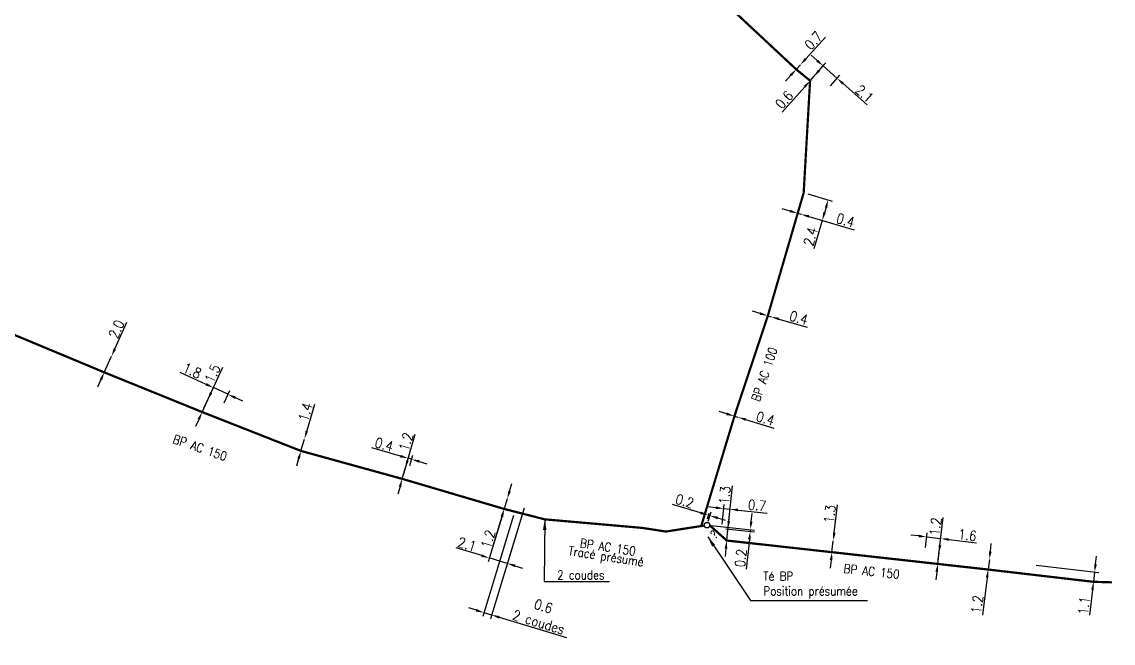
# Model space of a CAD drawing. Header units: millimetres. Extents: x 185000 to 186000, y 127990 to 129010.
# Drawn here: x 185877.5 to 186000.1, y 128743.2 to 128813.1 of the extents above; entities that cross this region are included whole.
import ezdxf
from ezdxf.enums import TextEntityAlignment as Align

# ---------------------------------------------------------------- set-up
doc = ezdxf.new("R2010")
doc.units = ezdxf.units.MM
doc.header["$PDMODE"] = 34
doc.linetypes.add('L_25_AP', pattern=[2000, 1000, 1000])
doc.layers.get('0').update_dxf_attribs({"linetype": 'CONTINUOUS'})
doc.layers.get('DEFPOINTS').update_dxf_attribs({"linetype": 'CONTINUOUS'})
doc.layers.add('L_150', color=1, linetype='CONTINUOUS')
doc.layers.add('L_930', color=7, linetype='CONTINUOUS')
doc.styles.add('G_ROMANS', font='ROMANS.SHX', dxfattribs={"width": 0.75})
doc.styles.get("Standard").update_dxf_attribs({"font": 'romans.shx', "width": 0.85})
doc.dimstyles.get("Standard").update_dxf_attribs({"dimtxt": 1.5, "dimasz": 1.2, "dimexe": 0.625, "dimexo": 0.625, "dimgap": 0.25, "dimtad": 1, "dimdec": 1, "dimzin": 0, "dimdsep": 46, "dimtxsty": 'Standard', "dimcen": -0.5, "dimadec": 0, "dimazin": 0, "dimtfac": 1, "dimtdec": 1, "dimtmove": 0, "dimatfit": 3, "dimfxl": 0, "dimtolj": 1, "dimtzin": 0, "dimarcsym": 0})

# ---------------------------------------------------------------- blocks, each defined once
blk = doc.blocks.new('*D709')
at = {"layer": 'DEFPOINTS', "color": 0, "linetype": 'Continuous', "transparency": 16777216}
for p in [(185887.55, 128775.49), (185887.55, 128775.49), (185886.73, 128773.67)]:
    blk.add_point(p, dxfattribs=at)
at = {"layer": 'L_150', "color": 0, "linetype": 'Continuous', "lineweight": -2, "transparency": 16777216}
for p, q in [((185887.92, 128776.31), (185889.27, 128779.3)), ((185886.73, 128773.67), (185887.55, 128775.49)), ((185886.36, 128772.85), (185885.99, 128772.02))]:
    blk.add_line(p, q, dxfattribs=at)
at = {"layer": 'L_150', "color": 0, "linetype": 'Continuous', "transparency": 16777216}
for points in [[(185887.78, 128776.37), (185888.06, 128776.25), (185887.55, 128775.49)], [(185886.22, 128772.91), (185886.5, 128772.78), (185886.73, 128773.67)]]:
    blk.add_solid(points, dxfattribs=at)
at = {"layer": 'L_150', "color": 0, "linetype": 'Continuous', "transparency": 16777216, "insert": (185888.1, 128778.52), "char_height": 1.125, "attachment_point": 5, "rotation": 65.7462}
blk.add_mtext('\\A1;2.0', dxfattribs=at)
blk = doc.blocks.new('*D710')
at = {"layer": 'DEFPOINTS', "color": 0, "linetype": 'Continuous', "transparency": 16777216}
for p in [(185900.63, 128771.2), (185900, 128769.82), (185897.73, 128769.21)]:
    blk.add_point(p, dxfattribs=at)
at = {"layer": 'L_150', "color": 0, "linetype": 'Continuous', "lineweight": -2, "transparency": 16777216}
for p, q in [((185898.18, 128772.32), (185895.27, 128773.65)), ((185897.93, 128769.63), (185899.19, 128772.38)), ((185900.63, 128771.2), (185899, 128771.95)), ((185900.19, 128770.25), (185900.83, 128771.63)), ((185901.45, 128770.83), (185902.27, 128770.46))]:
    blk.add_line(p, q, dxfattribs=at)
at = {"layer": 'L_150', "color": 0, "linetype": 'Continuous', "transparency": 16777216}
for points in [[(185898.24, 128772.46), (185898.12, 128772.19), (185899, 128771.95)], [(185901.52, 128770.97), (185901.39, 128770.69), (185900.63, 128771.2)]]:
    blk.add_solid(points, dxfattribs=at)
at = {"layer": 'L_150', "color": 0, "linetype": 'Continuous', "transparency": 16777216, "insert": (185896.61, 128773.87), "char_height": 1.125, "attachment_point": 5, "rotation": 335.4833}
blk.add_mtext('\\A1;1.8', dxfattribs=at)
blk = doc.blocks.new('*D711')
at = {"layer": 'DEFPOINTS', "color": 0, "linetype": 'Continuous', "transparency": 16777216}
for p in [(185898.36, 128770.57), (185898.36, 128770.57), (185897.73, 128769.21)]:
    blk.add_point(p, dxfattribs=at)
at = {"layer": 'L_150', "color": 0, "linetype": 'Continuous', "lineweight": -2, "transparency": 16777216}
for p, q in [((185898.74, 128771.39), (185900.05, 128774.24)), ((185897.73, 128769.21), (185898.36, 128770.57)), ((185897.35, 128768.39), (185896.98, 128767.57))]:
    blk.add_line(p, q, dxfattribs=at)
at = {"layer": 'L_150', "color": 0, "linetype": 'Continuous', "transparency": 16777216}
for points in [[(185898.6, 128771.45), (185898.87, 128771.32), (185898.36, 128770.57)], [(185897.22, 128768.45), (185897.49, 128768.33), (185897.73, 128769.21)]]:
    blk.add_solid(points, dxfattribs=at)
at = {"layer": 'L_150', "color": 0, "linetype": 'Continuous', "transparency": 16777216, "insert": (185898.9, 128773.53), "char_height": 1.125, "attachment_point": 5, "rotation": 65.2442}
blk.add_mtext('\\A1;1.5', dxfattribs=at)
blk = doc.blocks.new('*D712')
at = {"layer": 'DEFPOINTS', "color": 0, "linetype": 'Continuous', "transparency": 16777216}
for p in [(185909.23, 128766.18), (185909.23, 128766.18), (185908.84, 128764.84)]:
    blk.add_point(p, dxfattribs=at)
at = {"layer": 'L_150', "color": 0, "linetype": 'Continuous', "lineweight": -2, "transparency": 16777216}
for p, q in [((185909.49, 128767.04), (185910.39, 128770.1)), ((185908.84, 128764.84), (185909.23, 128766.18)), ((185908.58, 128763.97), (185908.33, 128763.11))]:
    blk.add_line(p, q, dxfattribs=at)
at = {"layer": 'L_150', "color": 0, "linetype": 'Continuous', "transparency": 16777216}
for points in [[(185909.35, 128767.08), (185909.63, 128767), (185909.23, 128766.18)], [(185908.44, 128764.02), (185908.73, 128763.93), (185908.84, 128764.84)]]:
    blk.add_solid(points, dxfattribs=at)
at = {"layer": 'L_150', "color": 0, "linetype": 'Continuous', "transparency": 16777216, "insert": (185909.35, 128769.21), "char_height": 1.125, "attachment_point": 5, "rotation": 73.5276}
blk.add_mtext('\\A1;1.4', dxfattribs=at)
blk = doc.blocks.new('*D713')
at = {"layer": 'DEFPOINTS', "color": 0, "linetype": 'Continuous', "transparency": 16777216}
for p in [(185921.27, 128763.9), (185920.94, 128762.75), (185920.22, 128761.7)]:
    blk.add_point(p, dxfattribs=at)
at = {"layer": 'L_150', "color": 0, "linetype": 'Continuous', "lineweight": -2, "transparency": 16777216}
for p, q in [((185920.02, 128764.25), (185916.82, 128765.17)), ((185920.35, 128762.15), (185921.02, 128764.46)), ((185921.27, 128763.9), (185920.89, 128764.01)), ((185921.07, 128763.2), (185921.4, 128764.35)), ((185922.14, 128763.65), (185923, 128763.4))]:
    blk.add_line(p, q, dxfattribs=at)
at = {"layer": 'L_150', "color": 0, "linetype": 'Continuous', "transparency": 16777216}
for points in [[(185920.06, 128764.4), (185919.98, 128764.11), (185920.89, 128764.01)], [(185922.18, 128763.79), (185922.1, 128763.5), (185921.27, 128763.9)]]:
    blk.add_solid(points, dxfattribs=at)
at = {"layer": 'L_150', "color": 0, "linetype": 'Continuous', "transparency": 16777216, "insert": (185918.19, 128765.56), "char_height": 1.125, "attachment_point": 5, "rotation": 344.0114}
blk.add_mtext('\\A1;0.4', dxfattribs=at)
blk = doc.blocks.new('*D714')
at = {"layer": 'DEFPOINTS', "color": 0, "linetype": 'Continuous', "transparency": 16777216}
for p in [(185920.55, 128762.86), (185920.55, 128762.86), (185920.22, 128761.7)]:
    blk.add_point(p, dxfattribs=at)
at = {"layer": 'L_150', "color": 0, "linetype": 'Continuous', "lineweight": -2, "transparency": 16777216}
for p, q in [((185920.8, 128763.72), (185921.68, 128766.74)), ((185920.22, 128761.7), (185920.55, 128762.86)), ((185919.97, 128760.84), (185919.72, 128759.97))]:
    blk.add_line(p, q, dxfattribs=at)
at = {"layer": 'L_150', "color": 0, "linetype": 'Continuous', "transparency": 16777216}
for points in [[(185920.66, 128763.76), (185920.95, 128763.68), (185920.55, 128762.86)], [(185919.83, 128760.88), (185920.11, 128760.8), (185920.22, 128761.7)]]:
    blk.add_solid(points, dxfattribs=at)
at = {"layer": 'L_150', "color": 0, "linetype": 'Continuous', "transparency": 16777216, "insert": (185920.65, 128765.87), "char_height": 1.125, "attachment_point": 5, "rotation": 73.8572}
blk.add_mtext('\\A1;1.2', dxfattribs=at)
blk = doc.blocks.new('*D715')
at = {"layer": 'DEFPOINTS', "color": 0, "linetype": 'Continuous', "transparency": 16777216}
for p in [(185934.04, 128758.86), (185931.68, 128758.32), (185932.02, 128752.2)]:
    blk.add_point(p, dxfattribs=at)
at = {"layer": 'L_150', "color": 0, "linetype": 'Continuous', "lineweight": -2, "transparency": 16777216}
for p, q in [((185931.55, 128757.87), (185929.88, 128752.36)), ((185933.91, 128758.41), (185931.89, 128751.75)), ((185929.15, 128753.07), (185926.28, 128753.94)), ((185932.02, 128752.2), (185930.01, 128752.81)), ((185932.88, 128751.94), (185933.75, 128751.67))]:
    blk.add_line(p, q, dxfattribs=at)
at = {"layer": 'L_150', "color": 0, "linetype": 'Continuous', "transparency": 16777216}
for points in [[(185929.2, 128753.21), (185929.11, 128752.92), (185930.01, 128752.81)], [(185932.93, 128752.08), (185932.84, 128751.79), (185932.02, 128752.2)]]:
    blk.add_solid(points, dxfattribs=at)
at = {"layer": 'L_150', "color": 0, "linetype": 'Continuous', "transparency": 16777216, "insert": (185927.5, 128754.35), "char_height": 1.125, "attachment_point": 5, "rotation": 343.1463}
blk.add_mtext('\\A1;2.1', dxfattribs=at)
blk = doc.blocks.new('*D716')
at = {"layer": 'DEFPOINTS', "color": 0, "linetype": 'Continuous', "transparency": 16777216}
for p in [(185932.03, 128759.47), (185932.03, 128759.47), (185931.68, 128758.32)]:
    blk.add_point(p, dxfattribs=at)
at = {"layer": 'L_150', "color": 0, "linetype": 'Continuous', "lineweight": -2, "transparency": 16777216}
for p, q in [((185932.29, 128760.33), (185932.55, 128761.19)), ((185932.03, 128759.47), (185931.68, 128758.32)), ((185931.42, 128757.46), (185930.27, 128753.65))]:
    blk.add_line(p, q, dxfattribs=at)
at = {"layer": 'L_150', "color": 0, "linetype": 'Continuous', "transparency": 16777216}
for points in [[(185932.15, 128760.37), (185932.44, 128760.29), (185932.03, 128759.47)], [(185931.28, 128757.5), (185931.57, 128757.42), (185931.68, 128758.32)]]:
    blk.add_solid(points, dxfattribs=at)
at = {"layer": 'L_150', "color": 0, "linetype": 'Continuous', "transparency": 16777216, "insert": (185929.88, 128754.94), "char_height": 1.125, "attachment_point": 5, "rotation": 73.1463}
blk.add_mtext('\\A1;1.2', dxfattribs=at)
blk = doc.blocks.new('*D717')
at = {"layer": 'DEFPOINTS', "color": 0, "linetype": 'Continuous', "transparency": 16777216}
for p in [(185956.36, 128758.36), (185956.13, 128756.13), (185956.69, 128754.77)]:
    blk.add_point(p, dxfattribs=at)
at = {"layer": 'L_150', "color": 0, "linetype": 'Continuous', "lineweight": -2, "transparency": 16777216}
for p, q in [((185956.18, 128756.6), (185956.41, 128758.83)), ((185956.74, 128755.23), (185957.11, 128758.76)), ((185955.47, 128758.46), (185954.57, 128758.55)), ((185956.36, 128758.36), (185957.06, 128758.29)), ((185957.96, 128758.2), (185961.22, 128757.86))]:
    blk.add_line(p, q, dxfattribs=at)
at = {"layer": 'L_150', "color": 0, "linetype": 'Continuous', "transparency": 16777216}
for points in [[(185955.48, 128758.61), (185955.45, 128758.31), (185956.36, 128758.36)], [(185957.97, 128758.35), (185957.94, 128758.05), (185957.06, 128758.29)]]:
    blk.add_solid(points, dxfattribs=at)
at = {"layer": 'L_150', "color": 0, "linetype": 'Continuous', "transparency": 16777216, "insert": (185960.11, 128758.73), "char_height": 1.125, "attachment_point": 5, "rotation": 354.06}
blk.add_mtext('\\A1;0.7', dxfattribs=at)
blk = doc.blocks.new('*D718')
at = {"layer": 'DEFPOINTS', "color": 0, "linetype": 'Continuous', "transparency": 16777216}
for p in [(185956.83, 128756.06), (185956.83, 128756.06), (185956.69, 128754.77)]:
    blk.add_point(p, dxfattribs=at)
at = {"layer": 'L_150', "color": 0, "linetype": 'Continuous', "lineweight": -2, "transparency": 16777216}
for p, q in [((185956.92, 128756.95), (185957.33, 128760.91)), ((185956.69, 128754.77), (185956.83, 128756.06)), ((185956.6, 128753.87), (185956.51, 128752.97))]:
    blk.add_line(p, q, dxfattribs=at)
at = {"layer": 'L_150', "color": 0, "linetype": 'Continuous', "transparency": 16777216}
for points in [[(185956.77, 128756.97), (185957.07, 128756.94), (185956.83, 128756.06)], [(185956.45, 128753.89), (185956.75, 128753.85), (185956.69, 128754.77)]]:
    blk.add_solid(points, dxfattribs=at)
at = {"layer": 'L_150', "color": 0, "linetype": 'Continuous', "transparency": 16777216, "insert": (185956.47, 128759.87), "char_height": 1.125, "attachment_point": 5, "rotation": 84.06}
blk.add_mtext('\\A1;1.3', dxfattribs=at)
blk = doc.blocks.new('*D719')
at = {"layer": 'DEFPOINTS', "color": 0, "linetype": 'Continuous', "transparency": 16777216}
for p in [(185934.04, 128758.86), (185932.85, 128758.02), (185930.27, 128746.41)]:
    blk.add_point(p, dxfattribs=at)
at = {"layer": 'L_150', "color": 0, "linetype": 'Continuous', "lineweight": -2, "transparency": 16777216}
for p, q in [((185932.71, 128757.57), (185929.27, 128746.22)), ((185933.91, 128758.41), (185930.13, 128745.96)), ((185928.55, 128746.93), (185927.69, 128747.19)), ((185929.41, 128746.67), (185930.27, 128746.41)), ((185931.13, 128746.15), (185938.67, 128743.86))]:
    blk.add_line(p, q, dxfattribs=at)
at = {"layer": 'L_150', "color": 0, "linetype": 'Continuous', "transparency": 16777216}
for points in [[(185928.59, 128747.07), (185928.5, 128746.78), (185929.41, 128746.67)], [(185931.17, 128746.29), (185931.09, 128746), (185930.27, 128746.41)]]:
    blk.add_solid(points, dxfattribs=at)
at = {"layer": 'L_150', "color": 0, "linetype": 'Continuous', "transparency": 16777216, "insert": (185935.82, 128746.49), "char_height": 1.125, "attachment_point": 5, "rotation": 343.1463}
blk.add_mtext('\\A1;0.6\\P2 coudes', dxfattribs=at)
blk = doc.blocks.new('*D720')
at = {"layer": 'DEFPOINTS', "color": 0, "linetype": 'Continuous', "transparency": 16777216}
for p in [(185968.67, 128754.75), (185968.67, 128754.75), (185968.52, 128753.46)]:
    blk.add_point(p, dxfattribs=at)
at = {"layer": 'L_150', "color": 0, "linetype": 'Continuous', "lineweight": -2, "transparency": 16777216}
for p, q in [((185968.78, 128755.64), (185969.15, 128758.77)), ((185968.52, 128753.46), (185968.67, 128754.75)), ((185968.42, 128752.57), (185968.31, 128751.67))]:
    blk.add_line(p, q, dxfattribs=at)
at = {"layer": 'L_150', "color": 0, "linetype": 'Continuous', "transparency": 16777216}
for points in [[(185968.63, 128755.66), (185968.93, 128755.63), (185968.67, 128754.75)], [(185968.27, 128752.58), (185968.57, 128752.55), (185968.52, 128753.46)]]:
    blk.add_solid(points, dxfattribs=at)
at = {"layer": 'L_150', "color": 0, "linetype": 'Continuous', "transparency": 16777216, "insert": (185968.27, 128757.74), "char_height": 1.125, "attachment_point": 5, "rotation": 83.2935}
blk.add_mtext('\\A1;1.3', dxfattribs=at)
blk = doc.blocks.new('*D721')
at = {"layer": 'DEFPOINTS', "color": 0, "linetype": 'Continuous', "transparency": 16777216}
for p in [(185979.16, 128755.17), (185978.96, 128753.52), (185980.41, 128752.14)]:
    blk.add_point(p, dxfattribs=at)
at = {"layer": 'L_150', "color": 0, "linetype": 'Continuous', "lineweight": -2, "transparency": 16777216}
for p, q in [((185978.26, 128755.28), (185977.37, 128755.39)), ((185979.02, 128753.99), (185979.21, 128755.64)), ((185979.16, 128755.17), (185980.75, 128754.98)), ((185980.46, 128752.61), (185980.8, 128755.45)), ((185981.64, 128754.88), (185984.76, 128754.51))]:
    blk.add_line(p, q, dxfattribs=at)
at = {"layer": 'L_150', "color": 0, "linetype": 'Continuous', "transparency": 16777216}
for points in [[(185978.28, 128755.43), (185978.25, 128755.13), (185979.16, 128755.17)], [(185981.66, 128755.03), (185981.62, 128754.73), (185980.75, 128754.98)]]:
    blk.add_solid(points, dxfattribs=at)
at = {"layer": 'L_150', "color": 0, "linetype": 'Continuous', "transparency": 16777216, "insert": (185983.74, 128755.38), "char_height": 1.125, "attachment_point": 5, "rotation": 353.2134}
blk.add_mtext('\\A1;1.6', dxfattribs=at)
blk = doc.blocks.new('*D722')
at = {"layer": 'DEFPOINTS', "color": 0, "linetype": 'Continuous', "transparency": 16777216}
for p in [(185980.55, 128753.34), (185980.55, 128753.34), (185980.41, 128752.14)]:
    blk.add_point(p, dxfattribs=at)
at = {"layer": 'L_150', "color": 0, "linetype": 'Continuous', "lineweight": -2, "transparency": 16777216}
for p, q in [((185980.66, 128754.23), (185981.03, 128757.35)), ((185980.41, 128752.14), (185980.55, 128753.34)), ((185980.3, 128751.25), (185980.19, 128750.36))]:
    blk.add_line(p, q, dxfattribs=at)
at = {"layer": 'L_150', "color": 0, "linetype": 'Continuous', "transparency": 16777216}
for points in [[(185980.51, 128754.25), (185980.81, 128754.21), (185980.55, 128753.34)], [(185980.15, 128751.27), (185980.45, 128751.23), (185980.41, 128752.14)]]:
    blk.add_solid(points, dxfattribs=at)
at = {"layer": 'L_150', "color": 0, "linetype": 'Continuous', "transparency": 16777216, "insert": (185980.15, 128756.33), "char_height": 1.125, "attachment_point": 5, "rotation": 83.1579}
blk.add_mtext('\\A1;1.2', dxfattribs=at)
blk = doc.blocks.new('*D723')
at = {"layer": 'DEFPOINTS', "color": 0, "linetype": 'Continuous', "transparency": 16777216}
for p in [(185986.21, 128752.65), (185986.21, 128752.65), (185986.07, 128751.51)]:
    blk.add_point(p, dxfattribs=at)
at = {"layer": 'L_150', "color": 0, "linetype": 'Continuous', "lineweight": -2, "transparency": 16777216}
for p, q in [((185986.32, 128753.55), (185986.43, 128754.44)), ((185986.21, 128752.65), (185986.07, 128751.51)), ((185985.96, 128750.62), (185985.44, 128746.39))]:
    blk.add_line(p, q, dxfattribs=at)
at = {"layer": 'L_150', "color": 0, "linetype": 'Continuous', "transparency": 16777216}
for points in [[(185986.17, 128753.56), (185986.47, 128753.53), (185986.21, 128752.65)], [(185985.81, 128750.64), (185986.11, 128750.6), (185986.07, 128751.51)]]:
    blk.add_solid(points, dxfattribs=at)
at = {"layer": 'L_150', "color": 0, "linetype": 'Continuous', "transparency": 16777216, "insert": (185984.83, 128747.59), "char_height": 1.125, "attachment_point": 5, "rotation": 82.9781}
blk.add_mtext('\\A1;1.2', dxfattribs=at)
blk = doc.blocks.new('*D724')
at = {"layer": 'DEFPOINTS', "color": 0, "linetype": 'Continuous', "transparency": 16777216}
for p in [(185991, 128752.06), (185997.91, 128750.13), (185998.04, 128751.23)]:
    blk.add_point(p, dxfattribs=at)
at = {"layer": 'L_150', "color": 0, "linetype": 'Continuous', "lineweight": -2, "transparency": 16777216}
for p, q in [((185998.15, 128752.12), (185998.25, 128753.01)), ((185991.47, 128752.01), (185998.51, 128751.17)), ((185998.04, 128751.23), (185997.91, 128750.13)), ((185997.81, 128749.24), (185997.47, 128746.39))]:
    blk.add_line(p, q, dxfattribs=at)
at = {"layer": 'L_150', "color": 0, "linetype": 'Continuous', "transparency": 16777216}
for points in [[(185998, 128752.14), (185998.3, 128752.1), (185998.04, 128751.23)], [(185997.66, 128749.26), (185997.95, 128749.22), (185997.91, 128750.13)]]:
    blk.add_solid(points, dxfattribs=at)
at = {"layer": 'L_150', "color": 0, "linetype": 'Continuous', "transparency": 16777216, "insert": (185996.84, 128747.46), "char_height": 1.125, "attachment_point": 5, "rotation": 83.2247}
blk.add_mtext('\\A1;1.1', dxfattribs=at)
blk = doc.blocks.new('*D727')
at = {"layer": 'DEFPOINTS', "color": 0, "linetype": 'Continuous', "transparency": 16777216}
for p in [(185966.06, 128806.45), (185969.1, 128806.71), (185968.03, 128805.51)]:
    blk.add_point(p, dxfattribs=at)
at = {"layer": 'L_150', "color": 0, "linetype": 'Continuous', "lineweight": -2, "transparency": 16777216}
for p, q in [((185966.85, 128808.7), (185966.18, 128809.3)), ((185966.37, 128806.8), (185967.84, 128808.46)), ((185967.53, 128808.11), (185969.1, 128806.71)), ((185968.34, 128805.86), (185969.41, 128807.06)), ((185969.77, 128806.12), (185972.47, 128803.73))]:
    blk.add_line(p, q, dxfattribs=at)
at = {"layer": 'L_150', "color": 0, "linetype": 'Continuous', "transparency": 16777216}
for points in [[(185966.95, 128808.81), (185966.75, 128808.59), (185967.53, 128808.11)], [(185969.87, 128806.23), (185969.67, 128806), (185969.1, 128806.71)]]:
    blk.add_solid(points, dxfattribs=at)
at = {"layer": 'L_150', "color": 0, "linetype": 'Continuous', "transparency": 16777216, "insert": (185972.18, 128804.99), "char_height": 1.125, "attachment_point": 5, "rotation": 318.489}
blk.add_mtext('\\A1;2.1', dxfattribs=at)
blk = doc.blocks.new('*D728')
at = {"layer": 'DEFPOINTS', "color": 0, "linetype": 'Continuous', "transparency": 16777216}
for p in [(185966.06, 128806.45), (185966.46, 128806.9), (185966.46, 128806.9)]:
    blk.add_point(p, dxfattribs=at)
at = {"layer": 'L_150', "color": 0, "linetype": 'Continuous', "lineweight": -2, "transparency": 16777216}
for p, q in [((185967.06, 128807.57), (185967.65, 128808.25)), ((185966.46, 128806.9), (185966.06, 128806.45)), ((185965.46, 128805.77), (185962.93, 128802.92))]:
    blk.add_line(p, q, dxfattribs=at)
at = {"layer": 'L_150', "color": 0, "linetype": 'Continuous', "transparency": 16777216}
for points in [[(185966.94, 128807.67), (185967.17, 128807.47), (185966.46, 128806.9)], [(185965.35, 128805.87), (185965.58, 128805.68), (185966.06, 128806.45)]]:
    blk.add_solid(points, dxfattribs=at)
at = {"layer": 'L_150', "color": 0, "linetype": 'Continuous', "transparency": 16777216, "insert": (185963.16, 128804.3), "char_height": 1.125, "attachment_point": 5, "rotation": 48.489}
blk.add_mtext('\\A1;0.6', dxfattribs=at)
blk = doc.blocks.new('*D729')
at = {"layer": 'DEFPOINTS', "color": 0, "linetype": 'Continuous', "transparency": 16777216}
for p in [(185964.5, 128807.72), (185964.98, 128808.24), (185964.98, 128808.24)]:
    blk.add_point(p, dxfattribs=at)
at = {"layer": 'L_150', "color": 0, "linetype": 'Continuous', "lineweight": -2, "transparency": 16777216}
for p, q in [((185965.58, 128808.9), (185967.8, 128811.32)), ((185964.5, 128807.72), (185964.98, 128808.24)), ((185963.9, 128807.06), (185963.29, 128806.4))]:
    blk.add_line(p, q, dxfattribs=at)
at = {"layer": 'L_150', "color": 0, "linetype": 'Continuous', "transparency": 16777216}
for points in [[(185965.47, 128809.01), (185965.7, 128808.8), (185964.98, 128808.24)], [(185963.78, 128807.16), (185964.01, 128806.96), (185964.5, 128807.72)]]:
    blk.add_solid(points, dxfattribs=at)
at = {"layer": 'L_150', "color": 0, "linetype": 'Continuous', "transparency": 16777216, "insert": (185966.44, 128810.95), "char_height": 1.125, "attachment_point": 5, "rotation": 47.4864}
blk.add_mtext('\\A1;0.7', dxfattribs=at)
blk = doc.blocks.new('*D733')
at = {"layer": 'DEFPOINTS', "color": 0, "linetype": 'Continuous', "transparency": 16777216}
for p in [(185965.34, 128793.85), (185965.05, 128791.44), (185967.43, 128790.74)]:
    blk.add_point(p, dxfattribs=at)
at = {"layer": 'L_150', "color": 0, "linetype": 'Continuous', "lineweight": -2, "transparency": 16777216}
for p, q in [((185965.79, 128793.72), (185968.55, 128792.92)), ((185967.85, 128792.18), (185967.68, 128791.61)), ((185965.5, 128791.3), (185967.88, 128790.61)), ((185967.43, 128790.74), (185966.49, 128787.55))]:
    blk.add_line(p, q, dxfattribs=at)
at = {"layer": 'L_150', "color": 0, "linetype": 'Continuous', "transparency": 16777216}
for points in [[(185967.7, 128792.23), (185967.99, 128792.14), (185968.1, 128793.05)], [(185967.53, 128791.65), (185967.82, 128791.57), (185967.43, 128790.74)]]:
    blk.add_solid(points, dxfattribs=at)
at = {"layer": 'L_150', "color": 0, "linetype": 'Continuous', "transparency": 16777216, "insert": (185966.11, 128788.93), "char_height": 1.125, "attachment_point": 5, "rotation": 73.7334}
blk.add_mtext('\\A1;2.4', dxfattribs=at)
blk = doc.blocks.new('*D734')
at = {"layer": 'DEFPOINTS', "color": 0, "linetype": 'Continuous', "transparency": 16777216}
for p in [(185964.67, 128791.55), (185965.05, 128791.44), (185965.05, 128791.44)]:
    blk.add_point(p, dxfattribs=at)
at = {"layer": 'L_150', "color": 0, "linetype": 'Continuous', "lineweight": -2, "transparency": 16777216}
for p, q in [((185963.81, 128791.8), (185962.94, 128792.05)), ((185964.67, 128791.55), (185965.05, 128791.44)), ((185965.92, 128791.18), (185971, 128789.7))]:
    blk.add_line(p, q, dxfattribs=at)
at = {"layer": 'L_150', "color": 0, "linetype": 'Continuous', "transparency": 16777216}
for points in [[(185963.85, 128791.94), (185963.76, 128791.66), (185964.67, 128791.55)], [(185965.96, 128791.33), (185965.88, 128791.04), (185965.05, 128791.44)]]:
    blk.add_solid(points, dxfattribs=at)
at = {"layer": 'L_150', "color": 0, "linetype": 'Continuous', "transparency": 16777216, "insert": (185970.05, 128790.76), "char_height": 1.125, "attachment_point": 5, "rotation": 343.7334}
blk.add_mtext('\\A1;0.4', dxfattribs=at)
blk = doc.blocks.new('*D735')
at = {"layer": 'DEFPOINTS', "color": 0, "linetype": 'Continuous', "transparency": 16777216}
for p in [(185961.31, 128780.03), (185961.69, 128779.92), (185961.69, 128779.92)]:
    blk.add_point(p, dxfattribs=at)
at = {"layer": 'L_150', "color": 0, "linetype": 'Continuous', "lineweight": -2, "transparency": 16777216}
for p, q in [((185960.44, 128780.28), (185959.58, 128780.53)), ((185961.31, 128780.03), (185961.69, 128779.92)), ((185962.56, 128779.66), (185965.75, 128778.73))]:
    blk.add_line(p, q, dxfattribs=at)
at = {"layer": 'L_150', "color": 0, "linetype": 'Continuous', "transparency": 16777216}
for points in [[(185960.49, 128780.42), (185960.4, 128780.14), (185961.31, 128780.03)], [(185962.6, 128779.81), (185962.51, 128779.52), (185961.69, 128779.92)]]:
    blk.add_solid(points, dxfattribs=at)
at = {"layer": 'L_150', "color": 0, "linetype": 'Continuous', "transparency": 16777216, "insert": (185964.79, 128779.79), "char_height": 1.125, "attachment_point": 5, "rotation": 343.7334}
blk.add_mtext('\\A1;0.4', dxfattribs=at)
blk = doc.blocks.new('*D736')
at = {"layer": 'DEFPOINTS', "color": 0, "linetype": 'Continuous', "transparency": 16777216}
for p in [(185957.56, 128768.75), (185957.94, 128768.63), (185957.94, 128768.63)]:
    blk.add_point(p, dxfattribs=at)
at = {"layer": 'L_150', "color": 0, "linetype": 'Continuous', "lineweight": -2, "transparency": 16777216}
for p, q in [((185956.7, 128769.01), (185955.84, 128769.27)), ((185957.56, 128768.75), (185957.94, 128768.63)), ((185958.8, 128768.37), (185961.99, 128767.41))]:
    blk.add_line(p, q, dxfattribs=at)
at = {"layer": 'L_150', "color": 0, "linetype": 'Continuous', "transparency": 16777216}
for points in [[(185956.74, 128769.15), (185956.65, 128768.86), (185957.56, 128768.75)], [(185958.85, 128768.51), (185958.76, 128768.23), (185957.94, 128768.63)]]:
    blk.add_solid(points, dxfattribs=at)
at = {"layer": 'L_150', "color": 0, "linetype": 'Continuous', "transparency": 16777216, "insert": (185961.04, 128768.48), "char_height": 1.125, "attachment_point": 5, "rotation": 343.1734}
blk.add_mtext('\\A1;0.4', dxfattribs=at)
blk = doc.blocks.new('*D756')
at = {"layer": 'DEFPOINTS', "color": 0, "linetype": 'Continuous', "transparency": 16777216}
for p in [(185954.61, 128757.62), (185954.8, 128758.25), (185954.48, 128756.5)]:
    blk.add_point(p, dxfattribs=at)
at = {"layer": 'L_930', "color": 0, "linetype": 'Continuous', "lineweight": -2, "transparency": 16777216}
for p, q in [((185953.75, 128757.88), (185950.61, 128758.83)), ((185954.67, 128757.8), (185954.48, 128757.18)), ((185954.8, 128757.57), (185954.61, 128757.62)), ((185954.62, 128756.95), (185954.94, 128758.01)), ((185955.67, 128757.31), (185956.53, 128757.04))]:
    blk.add_line(p, q, dxfattribs=at)
at = {"layer": 'L_930', "color": 0, "linetype": 'Continuous', "transparency": 16777216}
for points in [[(185953.8, 128758.03), (185953.71, 128757.74), (185954.61, 128757.62)], [(185955.71, 128757.45), (185955.62, 128757.16), (185954.8, 128757.57)]]:
    blk.add_solid(points, dxfattribs=at)
at = {"layer": 'L_930', "color": 0, "linetype": 'Continuous', "transparency": 16777216, "insert": (185951.97, 128759.21), "char_height": 1.125, "attachment_point": 5, "rotation": 343.1734}
blk.add_mtext('\\A1;0.2', dxfattribs=at)
blk = doc.blocks.new('*D757')
at = {"layer": 'DEFPOINTS', "color": 0, "linetype": 'Continuous', "transparency": 16777216}
for p in [(185954.48, 128756.5), (185956.13, 128756.13), (185959.33, 128755.8)]:
    blk.add_point(p, dxfattribs=at)
at = {"layer": 'L_930', "color": 0, "linetype": 'Continuous', "lineweight": -2, "transparency": 16777216}
for p, q in [((185959.45, 128756.89), (185959.54, 128757.79)), ((185954.95, 128756.45), (185959.82, 128755.95)), ((185956.6, 128756.08), (185959.8, 128755.75)), ((185959.35, 128756), (185959.33, 128755.8)), ((185959.24, 128754.9), (185958.89, 128751.54))]:
    blk.add_line(p, q, dxfattribs=at)
at = {"layer": 'L_930', "color": 0, "linetype": 'Continuous', "transparency": 16777216}
for points in [[(185959.3, 128756.91), (185959.6, 128756.88), (185959.35, 128756)], [(185959.09, 128754.92), (185959.39, 128754.89), (185959.33, 128755.8)]]:
    blk.add_solid(points, dxfattribs=at)
at = {"layer": 'L_930', "color": 0, "linetype": 'Continuous', "transparency": 16777216, "insert": (185958.27, 128752.8), "char_height": 1.125, "attachment_point": 5, "rotation": 84.06}
blk.add_mtext('\\A1;0.2', dxfattribs=at)
blk = doc.blocks.new('L_300_15')
at = {"color": 0, "linetype": 'Continuous'}
blk.add_circle((0, 0), 1.56, dxfattribs=at)
at = {"color": 0, "linetype": 'Continuous', "style": 'G_ROMANS', "width": 0.75}
blk.add_text('?', height=4.69, dxfattribs=at).set_placement((0, -6.56), align=Align.MIDDLE_CENTER)
at = {"color": 0, "linetype": 'Continuous', "width": 0.75}
blk.add_attdef('TYP', text='', height=4.69, dxfattribs=at).set_placement((0, 5.78), align=Align.MIDDLE_CENTER)
at = {"color": 0, "linetype": 'Continuous', "width": 0.75, "flags": 1}
blk.add_attdef('NUM', text='', height=3.75, dxfattribs=at).set_placement((0, -3.75), align=Align.MIDDLE_CENTER)
at = {"color": 0, "linetype": 'Continuous', "width": 0.75, "flags": 3}
for tag, p in [('DEF_LEG', (0, -10.71)), ('DEF_COUP', (0, -13.21)), ('DEF_TYPE', (0, -15.71))]:
    blk.add_attdef(tag, text='', height=1.2, dxfattribs=at).set_placement(p, align=Align.MIDDLE)

msp = doc.modelspace()

# ---------------------------------------------------------------- linework, layer by layer
at = {"layer": 'L_150', "linetype": 'L_25_AP', "const_width": 0.25, "flags": 128}
msp.add_lwpolyline([(185468.01, 128949.61), (185469.78, 128949.26), (185469.78, 128949.26), (185470.28, 128949.16), (185480.41, 128944.61), (185491.91, 128939.93), (185491.91, 128939.93), (185498.66, 128937.1), (185500.43, 128936.36), (185502.63, 128935.94), (185504.11, 128935.28), (185504.11, 128935.28), (185513.21, 128931.2, -0.347084), (185513.33, 128930.92, 0.514698), (185513.47, 128930.66), (185518.8, 128928.08), (185540.8, 128919.22), (185551.84, 128914.58), (185551.84, 128914.58), (185562.82, 128909.99), (185573.88, 128905.32), (185584.67, 128900.75), (185595.54, 128896.16), (185606.53, 128891.47), (185617.39, 128886.73), (185617.39, 128886.73), (185628.33, 128882.02), (185628.33, 128882.02), (185639.33, 128877.58), (185639.6, 128877.46), (185650.27, 128872.89), (185650.27, 128872.89), (185661.21, 128868.24), (185661.21, 128868.24), (185667.16, 128865.75), (185694.03, 128854.51), (185704.86, 128849.95), (185715.83, 128845.29), (185725.33, 128841.25), (185725.33, 128841.25), (185736.35, 128836.63), (185750.2, 128830.77), (185753.55, 128829.35), (185779.72, 128818.27), (185779.72, 128818.27), (185779.72, 128818.27), (185779.72, 128818.27), (185779.72, 128818.27), (185779.72, 128818.27), (185779.72, 128818.27), (185779.72, 128818.27), (185779.72, 128818.27), (185790.88, 128813.71), (185792.23, 128813.03), (185793.36, 128812.55), (185793.36, 128812.55), (185795.35, 128808.91), (185798.04, 128807.58), (185801.11, 128807.2), (185806.11, 128806.8), (185806.11, 128806.8), (185817.54, 128802.09), (185820.38, 128800.97), (185820.38, 128800.97), (185831.34, 128796.11), (185842.45, 128791.48), (185853.57, 128787.37), (185853.57, 128787.37), (185864.56, 128782.91), (185864.56, 128782.91), (185886.73, 128773.67), (185886.73, 128773.67), (185897.73, 128769.21), (185908.84, 128764.84), (185920.22, 128761.7), (185931.68, 128758.32), (185932.85, 128758.02), (185936.24, 128757.15), (185936.24, 128757.15), (185947.19, 128756.19), (185949.86, 128755.78), (185953.83, 128756.4), (185954.17, 128756.45)], format="xyb", dxfattribs=at)
msp.add_lwpolyline([(185953.83, 128756.4), (185954.42, 128758.37), (185957.56, 128768.75), (185957.56, 128768.75), (185961.31, 128780.03), (185961.31, 128780.03), (185964.67, 128791.55), (185965.34, 128793.85), (185966.06, 128806.45), (185964.5, 128807.72), (185955.82, 128815.82), (185946.93, 128823.71), (185938.27, 128832.17), (185938.27, 128832.17), (185933.66, 128836.46), (185933.66, 128836.46), (185933.63, 128836.49), (185933.28, 128836.48), (185932.91, 128836.08), (185928.52, 128831.32), (185928.16, 128831.31), (185927.45, 128831.96), (185926.75, 128832.59), (185924.67, 128834.49), (185916.21, 128842.34), (185907.53, 128850.06), (185900.11, 128857.53), (185896.65, 128863.9), (185892.74, 128875.16), (185889.09, 128886.48), (185885.72, 128897.9), (185881.76, 128909.12), (185879.09, 128917.73), (185878.93, 128917.82), (185875.49, 128918.38), (185872.66, 128918.84), (185871.93, 128918.61), (185871.39, 128917.99), (185870.99, 128917.53), (185864.05, 128908.8), (185864.05, 128908.8), (185856.53, 128899.52), (185849.36, 128890.12), (185846.37, 128885.57), (185846.37, 128885.57), (185840.44, 128875.57), (185834.79, 128865.47), (185831.87, 128860.28), (185828.91, 128855.02), (185823.17, 128844.63), (185823.17, 128844.63), (185811.56, 128824.74), (185805.2, 128813.5), (185802.69, 128809.64), (185801.11, 128807.2)], dxfattribs=at)
at = {"layer": 'L_150', "linetype": 'L_25_AP', "flags": 128}
msp.add_lwpolyline([(185954.79, 128756.47, 0.25, 0.25, 0), (185956.69, 128754.77, 0.25, 0.25, 0), (185968.52, 128753.46, 0.25, 0.25, 0), (185968.52, 128753.46, 0.25, 0.25, 0), (185980.41, 128752.14, 0.25, 0.25, 0), (185986.07, 128751.51, 0.25, 0.25, 0), (185986.07, 128751.51, 0.25, 0.25, 0), (185997.91, 128750.13, 0.25, 0.25, 0), (185997.91, 128750.13, 0.25, 0.25, 0), (186000, 128750.07, 0, 0, 0)], format="xyseb", dxfattribs=at)

# ---------------------------------------------------------------- block references
at = {"layer": 'L_930', "ltscale": 0.5, "xscale": 0.2, "yscale": 0.2, "zscale": 0.2, "rotation": 36.97806121165596}
msp.add_blockref('L_300_15', (185954.48, 128756.5), dxfattribs=at)

# ---------------------------------------------------------------- texts
at = {"layer": 'L_150', "linetype": 'Continuous', "width": 0.85}
for s, rotation, p in [('BP AC 100', 71.2295, (185960.92, 128773.45)), ('BP AC 150', 340.8513, (185897.49, 128765.2)), ('BP AC 150', 351.2195, (185943.33, 128754.03)), ('Tracé présumé', 351.2195, (185943.11, 128752.83)), ('BP AC 150', 353.6818, (185972.98, 128751.3))]:
    msp.add_text(s, height=1, rotation=rotation, dxfattribs=at).set_placement(p, align=Align.MIDDLE)
at = {"layer": 'L_150', "linetype": 'Continuous', "char_height": 1, "attachment_point": 4}
for s, insert in [('2 coudes', (185937.63, 128750.9)), ('Té BP\\PPosition présumée', (185960.81, 128749.77))]:
    msp.add_mtext(s, dxfattribs=dict(at, insert=insert))

# ---------------------------------------------------------------- dimensions: what is measured, and where the dimension line sits
at = {"layer": 'L_150', "linetype": 'Continuous'}
for base, p1, p2, angle, override, picture, middle in [((185964.98, 128808.24), (185964.5, 128807.72), (185964.98, 128808.24), 227.4864, {"dimscale": 0.75, "dimlfac": 1, "dimlunit": 2, "dimatfit": 0}, '*D729', (185967, 128810.44)), ((185969.1, 128806.71), (185966.06, 128806.45), (185968.03, 128805.51), 138.489, {"dimscale": 0.75, "dimatfit": 0}, '*D727', (185971.68, 128804.43)), ((185966.46, 128806.9), (185966.06, 128806.45), (185966.46, 128806.9), 228.489, {"dimscale": 0.75, "dimatfit": 0}, '*D728', (185963.72, 128803.81)), ((185967.43, 128790.74), (185965.34, 128793.85), (185965.05, 128791.44), 73.7334, {"dimscale": 0.75}, '*D733', (185966.83, 128788.72)), ((185965.05, 128791.44), (185964.67, 128791.55), (185965.05, 128791.44), 163.7334, {"dimscale": 0.75, "dimatfit": 0}, '*D734', (185969.84, 128790.04)), ((185961.69, 128779.92), (185961.31, 128780.03), (185961.69, 128779.92), 163.7334, {"dimscale": 0.75, "dimlfac": 1, "dimlunit": 2, "dimatfit": 0}, '*D735', (185964.58, 128779.07)), ((185887.55, 128775.49), (185886.73, 128773.67), (185887.55, 128775.49), 245.7462, {"dimscale": 0.75, "dimlfac": 1, "dimlunit": 2, "dimatfit": 0}, '*D709', (185888.78, 128778.21)), ((185900.63, 128771.2), (185897.73, 128769.21), (185900, 128769.82), 155.4833, {"dimscale": 0.75, "dimatfit": 0}, '*D710', (185896.29, 128773.18)), ((185898.36, 128770.57), (185897.73, 128769.21), (185898.36, 128770.57), 245.2442, {"dimscale": 0.75, "dimlfac": 1, "dimlunit": 2, "dimatfit": 0}, '*D711', (185899.58, 128773.22)), ((185909.23, 128766.18), (185908.84, 128764.84), (185909.23, 128766.18), 253.5276, {"dimscale": 0.75, "dimlfac": 1, "dimlunit": 2, "dimatfit": 0}, '*D712', (185910.07, 128769)), ((185957.94, 128768.63), (185957.56, 128768.75), (185957.94, 128768.63), 163.1734, {"dimscale": 0.75, "dimlfac": 1, "dimlunit": 2, "dimatfit": 0}, '*D736', (185960.83, 128767.76)), ((185921.27, 128763.9), (185920.22, 128761.7), (185920.94, 128762.75), 164.0114, {"dimscale": 0.75, "dimatfit": 0}, '*D713', (185917.99, 128764.84)), ((185920.55, 128762.86), (185920.22, 128761.7), (185920.55, 128762.86), 253.8572, {"dimscale": 0.75, "dimlfac": 1, "dimlunit": 2, "dimatfit": 0}, '*D714', (185921.37, 128765.66)), ((185932.03, 128759.47), (185931.68, 128758.32), (185932.03, 128759.47), 253.1463, {"dimscale": 0.75, "dimatfit": 0}, '*D716', (185930.6, 128754.73)), ((185956.83, 128756.06), (185956.69, 128754.77), (185956.83, 128756.06), 264.06, {"dimscale": 0.75, "dimatfit": 0}, '*D718', (185957.22, 128759.79)), ((185932.02, 128752.2), (185931.68, 128758.32), (185934.04, 128758.86), 163.1463, {"dimscale": 0.75, "dimatfit": 0}, '*D715', (185927.28, 128753.63)), ((185956.36, 128758.36), (185956.69, 128754.77), (185956.13, 128756.13), 354.06, {"dimscale": 0.75, "dimatfit": 0}, '*D717', (185960.03, 128757.98)), ((185968.67, 128754.75), (185968.52, 128753.46), (185968.67, 128754.75), 263.2935, {"dimscale": 0.75, "dimlfac": 1, "dimlunit": 2, "dimatfit": 0}, '*D720', (185969.01, 128757.65)), ((185980.55, 128753.34), (185980.41, 128752.14), (185980.55, 128753.34), 263.1579, {"dimscale": 0.75, "dimlfac": 1, "dimlunit": 2, "dimatfit": 0}, '*D722', (185980.9, 128756.24)), ((185979.16, 128755.17), (185980.41, 128752.14), (185978.96, 128753.52), 353.2134, {"dimscale": 0.75, "dimatfit": 0}, '*D721', (185983.65, 128754.64)), ((185986.21, 128752.65), (185986.07, 128751.51), (185986.21, 128752.65), 262.9781, {"dimscale": 0.75, "dimatfit": 0}, '*D723', (185985.58, 128747.5)), ((185998.04, 128751.23), (185997.91, 128750.13), (185991, 128752.06), 263.2247, {"dimscale": 0.75, "dimatfit": 0}, '*D724', (185997.58, 128747.37))]:
    dim = msp.add_linear_dim(base=base, p1=p1, p2=p2, angle=angle, dimstyle='Standard', override=override, dxfattribs=at)
    dim.commit()
    dim.dimension.update_dxf_attribs({"geometry": picture, "text_midpoint": middle, "dimtype": 160})
dim = msp.add_linear_dim(base=(185930.27, 128746.41), p1=(185932.85, 128758.02), p2=(185934.04, 128758.86), angle=163.1463, text='0.6\\P2 coudes', dimstyle='Standard', override={"dimscale": 0.75, "dimatfit": 0}, dxfattribs=at)
dim.commit()
dim.dimension.update_dxf_attribs({"geometry": '*D719', "text_midpoint": (185935.33, 128744.87), "dimtype": 160})
at = {"layer": 'L_930', "linetype": 'Continuous'}
for base, p2, angle, picture, middle in [((185954.61, 128757.62), (185954.8, 128758.25), 343.1734, '*D756', (185951.75, 128758.49)), ((185959.33, 128755.8), (185956.13, 128756.13), 84.06, '*D757', (185959.01, 128752.72))]:
    dim = msp.add_linear_dim(base=base, p1=(185954.48, 128756.5), p2=p2, angle=angle, dimstyle='Standard', override={"dimscale": 0.75, "dimatfit": 0}, dxfattribs=at)
    dim.commit()
    dim.dimension.update_dxf_attribs({"geometry": picture, "text_midpoint": middle, "dimtype": 160})

# ---------------------------------------------------------------- leaders
at = {"layer": 'L_150', "linetype": 'Continuous', "annotation_type": 0, "has_hookline": 1, "hookline_direction": 0}
for points, text_width in [([(185936.24, 128757.15), (185936.18, 128750.15), (185937.38, 128750.15)], 5.87), ([(185954.55, 128755.2), (185959.36, 128748.02), (185960.56, 128748.02)], 11.7)]:
    msp.add_leader(points, dimstyle='Standard', dxfattribs=dict(at, text_width=text_width))

doc.saveas('drawing.dxf')
